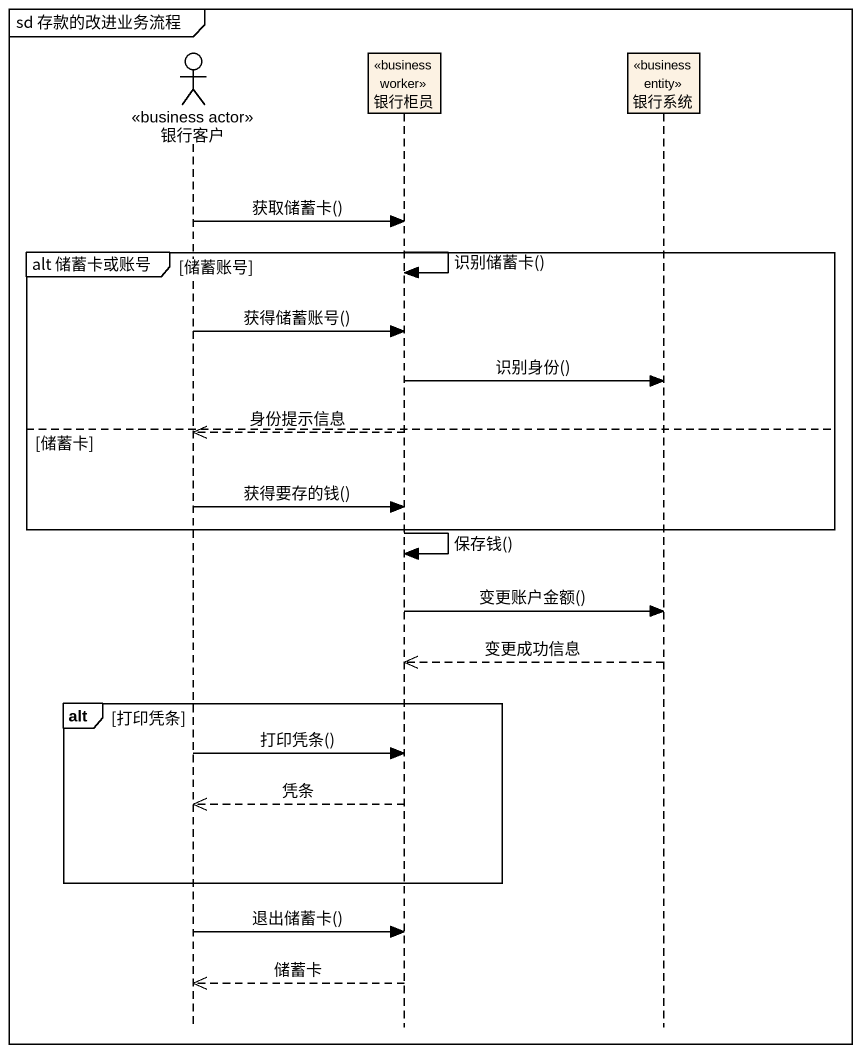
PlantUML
@startuml
mainframe sd 存款的改进业务流程
hide footbox
actor 银行客户 <<business actor>>
participant 银行柜员 <<business worker>>
participant 银行系统 <<business entity>>

银行客户 -> 银行柜员 : 获取储蓄卡()
group alt 储蓄卡或账号 [储蓄账号]
  银行柜员 -> 银行柜员 : 识别储蓄卡()
  银行客户 -> 银行柜员 : 获得储蓄账号()
  银行柜员 -> 银行系统 : 识别身份()
else 储蓄卡
  银行柜员 -->> 银行客户 : 身份提示信息
  银行客户 -> 银行柜员 : 获得要存的钱()
end
银行柜员 -> 银行柜员 : 保存钱()
银行柜员 -> 银行系统 : 变更账户金额()
银行系统 -->> 银行柜员 : 变更成功信息
alt 打印凭条
  银行客户 -> 银行柜员 : 打印凭条()
  银行柜员 -->> 银行客户 : 凭条
end
银行客户 -> 银行柜员 : 退出储蓄卡()
银行柜员 -->> 银行客户 : 储蓄卡
@enduml
